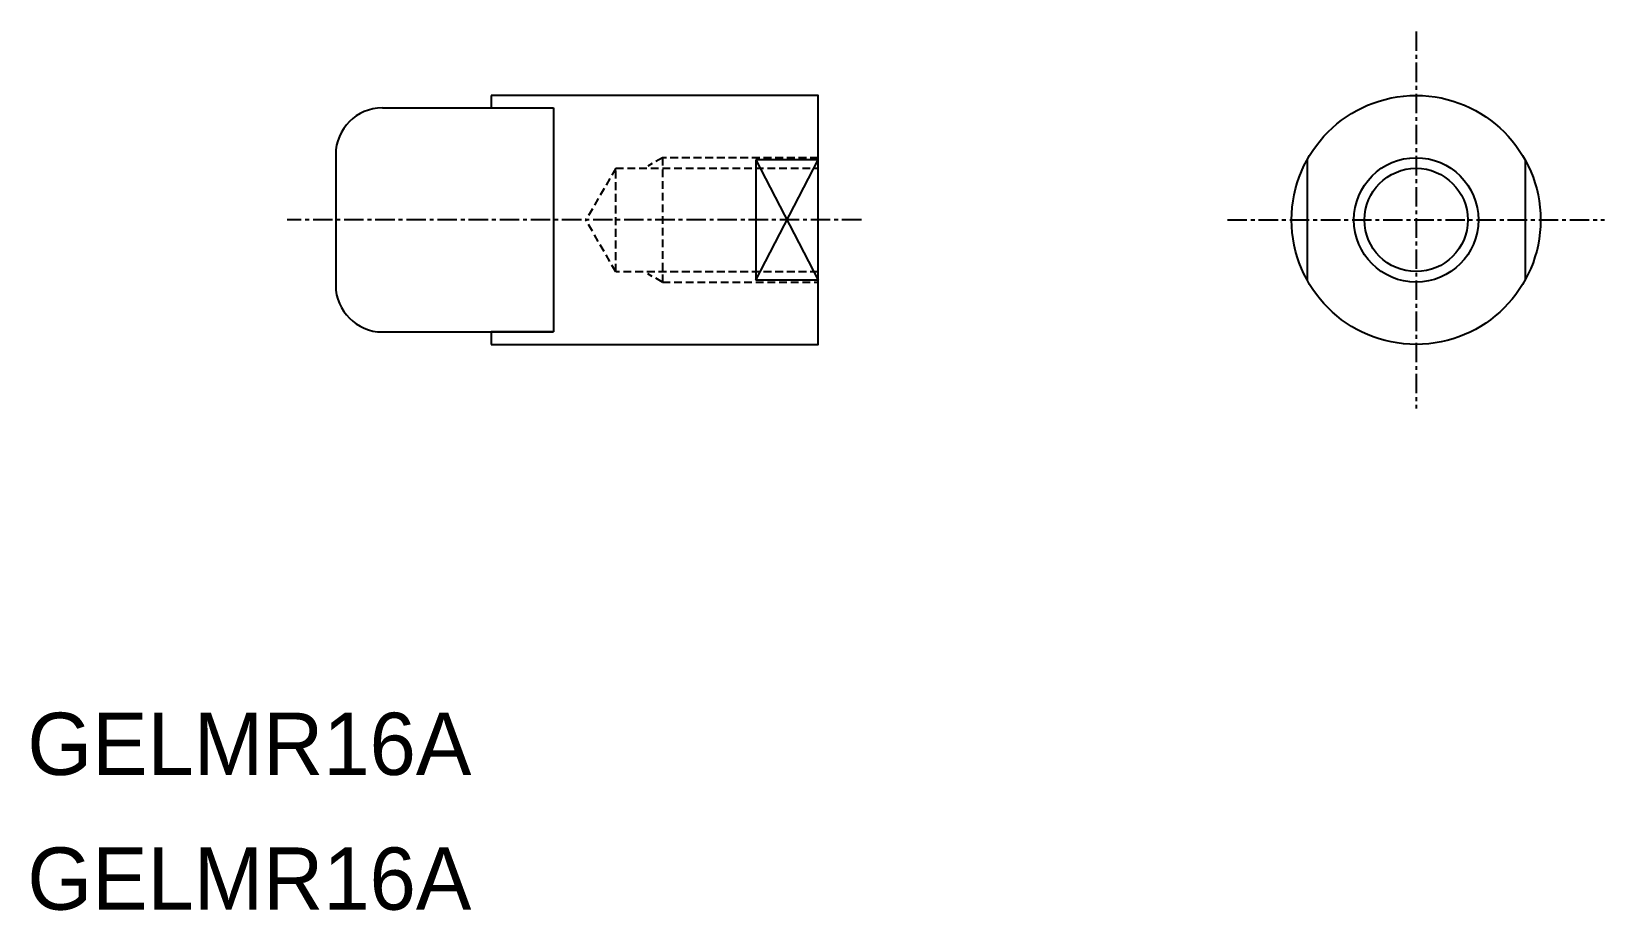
# Model space of a CAD drawing. Extents: x 7 to 108, y 21 to 77.
import ezdxf

# ---------------------------------------------------------------- set-up
doc = ezdxf.new("R2010")
doc.units = 0
doc.linetypes.add('CENTER', pattern=[2, 1.25, -0.25, 0.25, -0.25])
doc.linetypes.add('DASHED', pattern=[0.75, 0.5, -0.25])
doc.layers.get('0').update_dxf_attribs({"linetype": 'CONTINUOUS'})
doc.layers.add('CENTER', color=1, linetype='CENTER')

msp = doc.modelspace()

# ---------------------------------------------------------------- linework, layer by layer
at = {"color": 7, "linetype": 'CONTINUOUS'}
for p, q in [((29.52, 72.44), (40.52, 72.44)), ((26.52, 69.44), (26.52, 61.04)), ((53.52, 69.11), (53.52, 61.36)), ((57.52, 69.11), (53.52, 69.11)), ((88.96, 69.11), (88.96, 61.36)), ((102.96, 69.11), (102.96, 61.36)), ((57.52, 61.36), (53.52, 61.36)), ((29.52, 58.04), (40.52, 58.04))]:
    msp.add_line(p, q, dxfattribs=at)
at = {"color": 3, "linetype": 'DASHED'}
for p, q in [((47.52, 69.24), (46.58, 68.7)), ((57.52, 69.24), (47.52, 69.24)), ((47.52, 69.24), (47.52, 61.24)), ((44.52, 68.56), (42.6, 65.24)), ((44.52, 61.91), (44.52, 68.56)), ((44.52, 68.56), (57.52, 68.56)), ((44.52, 61.91), (42.6, 65.24)), ((57.52, 61.91), (44.52, 61.91)), ((47.52, 61.24), (46.58, 61.78)), ((47.52, 61.24), (57.52, 61.24))]:
    msp.add_line(p, q, dxfattribs=at)
at = {"color": 3, "linetype": 'CONTINUOUS'}
for p, q in [((53.52, 69.11), (57.52, 61.36)), ((53.52, 61.36), (57.52, 69.11))]:
    msp.add_line(p, q, dxfattribs=at)
at = {"color": 7, "linetype": 'CONTINUOUS'}
for points in [[(36.52, 73.24), (36.52, 72.44), (40.52, 72.44)], [(36.52, 57.24), (57.52, 57.24), (57.52, 73.24), (36.52, 73.24)], [(40.52, 72.44), (40.52, 58.04)], [(40.52, 58.04), (36.52, 58.04)], [(36.52, 58.04), (36.52, 57.24)]]:
    msp.add_lwpolyline(points, dxfattribs=at)
for radius in [8, 4]:
    msp.add_circle((95.96, 65.24), radius, dxfattribs=at)
at = {"color": 3, "linetype": 'CONTINUOUS'}
msp.add_circle((95.96, 65.24), 3.32, dxfattribs=at)
at = {"color": 7, "linetype": 'CONTINUOUS'}
for centre, start, end in [((29.52, 69.44), 90, 180), ((29.52, 61.04), 180, 270)]:
    msp.add_arc(centre, 3, start, end, dxfattribs=at)
at = {"layer": 'CENTER', "color": 1, "linetype": 'CENTER'}
for p, q in [((95.96, 77.35), (95.96, 53.12)), ((60.31, 65.24), (23.4, 65.24)), ((83.84, 65.24), (108.07, 65.24))]:
    msp.add_line(p, q, dxfattribs=at)

# ---------------------------------------------------------------- texts
at = {"color": 7, "linetype": 'CONTINUOUS'}
for p in [(6.7, 29.57), (6.7, 20.91)]:
    msp.add_text('GELMR16A', height=4, dxfattribs=at).set_placement(p)

doc.saveas('drawing.dxf')
